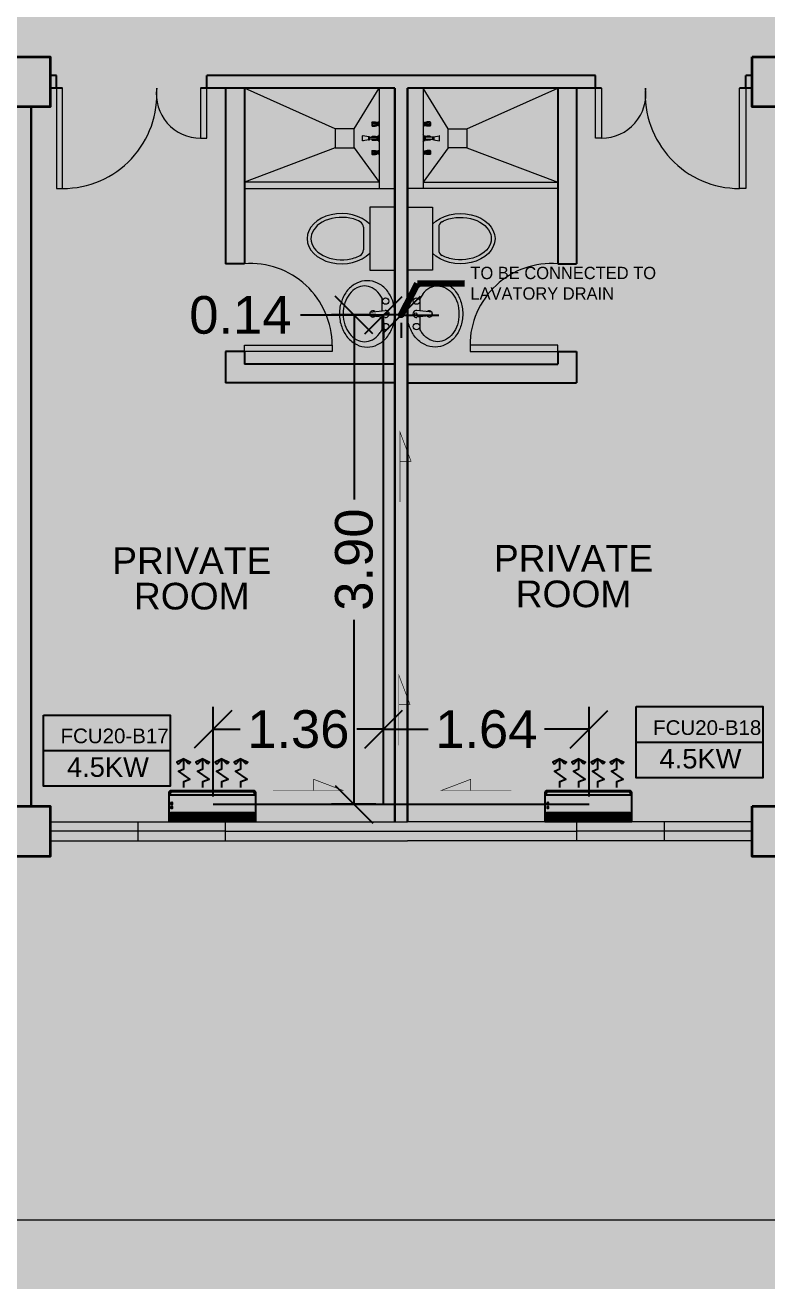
# Model space of a CAD drawing. Header units: millimetres. Extents: x -60 to 576, y -39 to 287.
# Drawn here: x 262.04 to 267.96, y 100.2 to 110.21 of the extents above; entities that cross this region are included whole.
import ezdxf

# ---------------------------------------------------------------- set-up
doc = ezdxf.new("R2010")
doc.units = ezdxf.units.MM
doc.header["$MEASUREMENT"] = 0
for name, color, linetype in [('AIR', 7, 'Continuous'), ('AIR-00', 7, 'Continuous'), ('AIR-02', 7, 'Continuous'), ('AIR-03', 7, 'Continuous'), ('DRAIN PIPE', 7, 'Continuous'), ('fcu drain', 7, 'Continuous'), ('label', 7, 'Continuous'), ('Legends', 7, 'Continuous'), ('M-AC-TEXT', 7, 'Continuous')]:
    doc.layers.add(name, color=color, linetype=linetype)
doc.styles.add('ar-dim-axis', font='romans.shx', dxfattribs={"width": 0.8})
doc.styles.add('OIP FONT', font='GOTHIC.TTF', dxfattribs={"height": 150})
doc.styles.get("Standard").update_dxf_attribs({"font": 'arial.ttf'})
doc.styles.add('SWISSLT175', font='swissl.ttf', dxfattribs={"height": 0.175})
doc.dimstyles.new('ar-dim-axis', dxfattribs={"dimtxt": 350, "dimasz": 250, "dimexe": 75, "dimexo": 75, "dimgap": 200, "dimtad": 1, "dimdec": 0, "dimzin": 12, "dimdsep": 46, "dimtxsty": 'ar-dim-axis', "dimblk": 'ARCHTICK', "dimcen": 120, "dimclrd": 11, "dimclre": 8, "dimclrt": 4, "dimadec": 0, "dimazin": 3, "dimtm": 1, "dimtfac": 1, "dimtdec": 0, "dimtix": 1, "dimtmove": 2, "dimatfit": 3, "dimldrblk": 'ARCHTICK', "dimfxl": 1, "dimtolj": 1, "dimtzin": 0, "dimarcsym": 1})
doc.dimstyles.new('Copy of dimension', dxfattribs={"dimtxt": 0.3, "dimasz": 0.3, "dimexe": 0.18, "dimexo": 0.0625, "dimgap": 0.09, "dimtad": 0, "dimzin": 0, "dimdsep": 46, "dimtxsty": 'Standard', "dimblk": 'OBLIQUE', "dimcen": 0.09, "dimclrd": 256, "dimclre": 256, "dimclrt": 256, "dimadec": 0, "dimazin": 0, "dimtfac": 1, "dimtofl": 0, "dimtmove": 0, "dimatfit": 3, "dimldrblk": 'OBLIQUE', "dimfxl": 1, "dimtolj": 1, "dimtzin": 0, "dimarcsym": 0})

# ---------------------------------------------------------------- blocks, each defined once
blk = doc.blocks.new('_ARCHTICK')
at = {"color": 0, "linetype": 'ByBlock', "const_width": 0.15}
blk.add_lwpolyline([(-0.5, -0.5), (0.5, 0.5)], dxfattribs=at)
blk = doc.blocks.new('CARRIER-S30-32 (FCD)')
at = {"layer": 'AIR-00'}
for p, q in [((0.825, -0.05), (-0.825, -0.05)), ((0.825, -0.075), (-0.825, -0.075)), ((0.825, -0.1), (-0.825, -0.1)), ((0.825, -0.125), (-0.825, -0.125)), ((0.825, -0.15), (-0.825, -0.15)), ((-0.6, -0.025), (-0.6, -0.175)), ((-0.4, -0.025), (-0.4, -0.175)), ((-0.2, -0.025), (-0.2, -0.175)), ((0, -0.025), (0, -0.175)), ((0.2, -0.025), (0.2, -0.175)), ((0.4, -0.025), (0.4, -0.175)), ((0.6, -0.025), (0.6, -0.175))]:
    blk.add_line(p, q, dxfattribs=at)
for points in [[(-0.825, -0.025), (0.825, -0.025), (0.825, -0.175), (-0.825, -0.175)], [(-0.664, -1.134), (-0.562, -1.239), (-0.697, -1.177)], [(-0.461, -1.134), (-0.562, -1.239), (-0.428, -1.177)], [(-0.289, -1.134), (-0.188, -1.239), (-0.322, -1.177)], [(-0.086, -1.134), (-0.188, -1.239), (-0.053, -1.177)], [(0.086, -1.134), (0.187, -1.239), (0.053, -1.177)], [(0.289, -1.134), (0.187, -1.239), (0.322, -1.177)], [(0.461, -1.134), (0.562, -1.239), (0.428, -1.177)], [(0.664, -1.134), (0.562, -1.239), (0.697, -1.177)]]:
    blk.add_lwpolyline(points, close=True, dxfattribs=at)
blk.add_lwpolyline([(-0.8, -0.595), (0.8, -0.595, 0.414214), (0.825, -0.57), (0.825, -0.525), (-0.825, -0.525), (-0.825, -0.57, 0.414214)], format="xyb", close=True, dxfattribs=at)
for points in [[(-0.562, -0.678), (-0.562, -0.794), (-0.44, -0.843), (-0.667, -0.996), (-0.562, -1.044), (-0.562, -1.239)], [(-0.188, -0.678), (-0.188, -0.794), (-0.065, -0.843), (-0.292, -0.996), (-0.188, -1.044), (-0.188, -1.239)], [(0.187, -0.678), (0.187, -0.794), (0.31, -0.843), (0.083, -0.996), (0.187, -1.044), (0.187, -1.239)], [(0.562, -0.678), (0.562, -0.794), (0.685, -0.843), (0.458, -0.996), (0.562, -1.044), (0.562, -1.239)]]:
    blk.add_lwpolyline(points, dxfattribs=at)
at = {"layer": 'AIR-02'}
for centre in [(-0.8, -0.285), (-0.8, -0.36)]:
    blk.add_circle(centre, 0.0187, dxfattribs=at)
at = {"layer": 'AIR-03'}
blk.add_lwpolyline([(-0.8, -0.62), (0.8, -0.62, 0.414214), (0.85, -0.57), (0.85, 0), (-0.85, 0), (-0.85, -0.57, 0.414214)], format="xyb", close=True, dxfattribs=at)
blk = doc.blocks.new('_Oblique')
at = {"color": 0, "linetype": 'ByBlock', "lineweight": -2}
blk.add_line((-0.5, -0.5), (0.5, 0.5), dxfattribs=at)
blk = doc.blocks.new('*D256')
at = {"lineweight": -2, "transparency": 16777216}
for p, q in [((263.538, 104.065), (263.538, 104.78)), ((264.898, 104.065), (264.898, 104.78)), ((263.538, 104.6), (263.753, 104.6)), ((264.898, 104.6), (264.684, 104.6))]:
    blk.add_line(p, q, dxfattribs=at)
at = {"layer": 'Defpoints', "color": 0, "transparency": 16777216}
for p in [(264.898, 104.6), (263.538, 104.002), (264.898, 104.002)]:
    blk.add_point(p, dxfattribs=at)
at = {"lineweight": -2, "transparency": 16777216, "xscale": 0.3, "yscale": 0.3, "zscale": 0.3, "rotation": 180}
blk.add_blockref('_Oblique', (263.538, 104.6), dxfattribs=at)
at = {"lineweight": -2, "transparency": 16777216, "xscale": 0.3, "yscale": 0.3, "zscale": 0.3}
blk.add_blockref('_Oblique', (264.898, 104.6), dxfattribs=at)
at = {"transparency": 16777216, "insert": (264.218, 104.6), "char_height": 0.3, "attachment_point": 5}
blk.add_mtext('\\A1;1.36', dxfattribs=at)
blk = doc.blocks.new('*D257')
at = {"lineweight": -2, "transparency": 16777216}
for p, q in [((264.898, 104.065), (264.898, 104.78)), ((266.538, 104.065), (266.538, 104.78)), ((264.898, 104.6), (265.253, 104.6)), ((266.538, 104.6), (266.183, 104.6))]:
    blk.add_line(p, q, dxfattribs=at)
at = {"layer": 'Defpoints', "color": 0, "transparency": 16777216}
for p in [(266.538, 104.6), (264.898, 104.002), (266.538, 104.002)]:
    blk.add_point(p, dxfattribs=at)
at = {"lineweight": -2, "transparency": 16777216, "xscale": 0.3, "yscale": 0.3, "zscale": 0.3, "rotation": 180}
blk.add_blockref('_Oblique', (264.898, 104.6), dxfattribs=at)
at = {"lineweight": -2, "transparency": 16777216, "xscale": 0.3, "yscale": 0.3, "zscale": 0.3}
blk.add_blockref('_Oblique', (266.538, 104.6), dxfattribs=at)
at = {"transparency": 16777216, "insert": (265.718, 104.6), "char_height": 0.3, "attachment_point": 5}
blk.add_mtext('\\A1;1.64', dxfattribs=at)
blk = doc.blocks.new('*D258')
at = {"lineweight": -2, "transparency": 16777216}
for p, q in [((264.836, 107.904), (264.483, 107.904)), ((264.663, 107.904), (264.663, 106.432)), ((264.663, 104.002), (264.663, 105.474)), ((264.836, 104.002), (264.483, 104.002))]:
    blk.add_line(p, q, dxfattribs=at)
at = {"layer": 'Defpoints', "color": 0, "transparency": 16777216}
for p in [(264.663, 107.904), (264.898, 107.904), (264.898, 104.002)]:
    blk.add_point(p, dxfattribs=at)
at = {"lineweight": -2, "transparency": 16777216, "xscale": 0.3, "yscale": 0.3, "zscale": 0.3}
for p, rotation in [((264.663, 107.904), 90), ((264.663, 104.002), 270)]:
    blk.add_blockref('_Oblique', p, dxfattribs=dict(at, rotation=rotation))
at = {"transparency": 16777216, "insert": (264.663, 105.953), "char_height": 0.3, "attachment_point": 5, "rotation": 90}
blk.add_mtext('\\A1;3.90', dxfattribs=at)
blk = doc.blocks.new('*D259')
at = {"lineweight": -2, "transparency": 16777216}
for p, q in [((264.898, 107.902), (264.235, 107.902)), ((264.898, 107.841), (264.898, 107.722)), ((265.039, 107.902), (265.339, 107.902)), ((265.039, 107.841), (265.039, 107.722))]:
    blk.add_line(p, q, dxfattribs=at)
at = {"layer": 'Defpoints', "color": 0, "transparency": 16777216}
for p in [(264.898, 107.904), (265.039, 107.904), (265.039, 107.902)]:
    blk.add_point(p, dxfattribs=at)
at = {"lineweight": -2, "transparency": 16777216, "xscale": 0.3, "yscale": 0.3, "zscale": 0.3}
blk.add_blockref('_Oblique', (264.898, 107.902), dxfattribs=at)
at = {"lineweight": -2, "transparency": 16777216, "xscale": 0.3, "yscale": 0.3, "zscale": 0.3, "rotation": 180}
blk.add_blockref('_Oblique', (265.039, 107.902), dxfattribs=at)
at = {"transparency": 16777216, "insert": (263.756, 107.902), "char_height": 0.3, "attachment_point": 5}
blk.add_mtext('\\A1;0.14', dxfattribs=at)

msp = doc.modelspace()

# ---------------------------------------------------------------- linework, layer by layer
at = {"color": 8, "lineweight": 25}
for p, q in [((262.288, 109.812), (262.238, 109.812)), ((262.288, 109.712), (262.288, 109.812)), ((265.088, 109.812), (263.488, 109.812)), ((263.488, 109.712), (263.488, 109.812)), ((266.588, 109.812), (264.988, 109.812)), ((266.588, 109.712), (266.588, 109.812)), ((267.838, 109.812), (267.788, 109.812)), ((267.788, 109.712), (267.788, 109.812)), ((262.338, 109.712), (262.238, 109.712)), ((264.988, 109.712), (263.438, 109.712)), ((264.988, 103.862), (264.988, 109.712)), ((264.988, 109.712), (264.988, 103.862)), ((265.088, 103.862), (265.088, 109.712)), ((265.088, 109.712), (265.088, 103.862)), ((266.638, 109.712), (265.088, 109.712)), ((267.838, 109.712), (267.738, 109.712)), ((262.088, 103.987), (262.088, 109.562)), ((262.088, 109.562), (262.088, 103.987))]:
    msp.add_line(p, q, dxfattribs=at)
at = {"color": 8, "lineweight": 25, "ltscale": 0.3}
for p, q in [((263.638, 109.712), (263.638, 108.312)), ((263.788, 109.712), (263.788, 108.312)), ((266.288, 109.712), (266.288, 108.312)), ((266.438, 109.712), (266.438, 108.312)), ((263.788, 108.312), (263.638, 108.312)), ((266.288, 108.312), (266.438, 108.312)), ((263.638, 107.612), (263.638, 107.362)), ((263.788, 107.612), (263.638, 107.612)), ((263.788, 107.612), (263.788, 107.512)), ((266.288, 107.612), (266.288, 107.512)), ((266.288, 107.612), (266.438, 107.612)), ((266.438, 107.612), (266.438, 107.362)), ((264.988, 107.512), (263.788, 107.512)), ((265.088, 107.512), (266.288, 107.512)), ((264.988, 107.362), (263.638, 107.362)), ((265.088, 107.362), (266.438, 107.362))]:
    msp.add_line(p, q, dxfattribs=at)
at = {"color": 8, "lineweight": 9, "ltscale": 0.3}
for p, q in [((264.513, 109.387), (263.788, 109.712)), ((264.663, 109.387), (264.863, 109.712)), ((265.413, 109.387), (265.213, 109.712)), ((265.563, 109.387), (266.288, 109.712)), ((264.513, 109.237), (263.788, 108.962)), ((264.663, 109.237), (264.863, 108.962)), ((265.413, 109.237), (265.213, 108.962)), ((265.563, 109.237), (266.288, 108.962))]:
    msp.add_line(p, q, dxfattribs=at)
at = {"color": 8, "lineweight": 9}
for p, q in [((264.863, 109.712), (264.863, 108.912)), ((265.213, 109.712), (265.213, 108.912)), ((264.805, 109.439), (264.805, 109.413)), ((264.805, 109.439), (264.806, 109.439)), ((264.806, 109.439), (264.808, 109.443)), ((264.806, 109.439), (264.806, 109.413)), ((264.808, 109.443), (264.808, 109.409)), ((264.808, 109.443), (264.83, 109.443)), ((264.817, 109.439), (264.829, 109.439)), ((264.83, 109.443), (264.834, 109.441)), ((264.83, 109.439), (264.83, 109.432)), ((264.836, 109.44), (264.842, 109.44)), ((264.842, 109.44), (264.844, 109.439)), ((264.842, 109.44), (264.842, 109.412)), ((264.844, 109.439), (264.844, 109.413)), ((264.856, 109.437), (264.844, 109.437)), ((264.863, 109.443), (264.856, 109.44)), ((264.856, 109.44), (264.856, 109.412)), ((264.863, 109.443), (264.863, 109.409)), ((264.863, 109.443), (264.863, 109.409)), ((264.863, 109.443), (264.863, 109.443)), ((265.213, 109.443), (265.213, 109.409)), ((265.214, 109.443), (265.213, 109.443)), ((265.214, 109.443), (265.214, 109.409)), ((265.214, 109.443), (265.221, 109.44)), ((265.221, 109.44), (265.221, 109.412)), ((265.221, 109.437), (265.233, 109.437)), ((265.235, 109.44), (265.233, 109.439)), ((265.233, 109.439), (265.233, 109.413)), ((265.235, 109.44), (265.235, 109.412)), ((265.241, 109.44), (265.235, 109.44)), ((265.247, 109.443), (265.243, 109.441)), ((265.269, 109.443), (265.247, 109.443)), ((265.247, 109.439), (265.247, 109.432)), ((265.26, 109.439), (265.248, 109.439)), ((265.269, 109.443), (265.269, 109.409)), ((265.27, 109.439), (265.269, 109.443)), ((265.27, 109.439), (265.27, 109.413)), ((265.272, 109.439), (265.27, 109.439)), ((265.272, 109.439), (265.272, 109.413)), ((264.778, 109.325), (264.736, 109.333)), ((264.805, 109.413), (264.806, 109.413)), ((264.806, 109.413), (264.808, 109.409)), ((264.808, 109.409), (264.83, 109.409)), ((264.817, 109.432), (264.829, 109.432)), ((264.817, 109.42), (264.829, 109.42)), ((264.817, 109.413), (264.829, 109.413)), ((264.83, 109.413), (264.83, 109.42)), ((264.83, 109.409), (264.834, 109.412)), ((264.836, 109.412), (264.842, 109.412)), ((264.842, 109.412), (264.844, 109.413)), ((264.856, 109.415), (264.844, 109.415)), ((264.863, 109.409), (264.856, 109.412)), ((264.857, 109.33), (264.863, 109.341)), ((264.863, 109.409), (264.863, 109.409)), ((264.863, 109.341), (264.863, 109.283)), ((265.214, 109.409), (265.213, 109.409)), ((265.219, 109.33), (265.213, 109.341)), ((265.213, 109.341), (265.213, 109.283)), ((265.214, 109.409), (265.221, 109.412)), ((265.221, 109.415), (265.233, 109.415)), ((265.235, 109.412), (265.233, 109.413)), ((265.241, 109.412), (265.235, 109.412)), ((265.247, 109.409), (265.243, 109.412)), ((265.247, 109.413), (265.247, 109.42)), ((265.269, 109.409), (265.247, 109.409)), ((265.26, 109.432), (265.248, 109.432)), ((265.26, 109.42), (265.248, 109.42)), ((265.26, 109.413), (265.248, 109.413)), ((265.27, 109.413), (265.269, 109.409)), ((265.272, 109.413), (265.27, 109.413)), ((265.299, 109.325), (265.341, 109.333)), ((264.731, 109.293), (264.731, 109.332)), ((264.778, 109.3), (264.736, 109.292)), ((264.785, 109.325), (264.778, 109.325)), ((264.778, 109.325), (264.778, 109.3)), ((264.778, 109.325), (264.778, 109.3)), ((264.778, 109.3), (264.785, 109.3)), ((264.785, 109.3), (264.785, 109.325)), ((264.785, 109.32), (264.848, 109.32)), ((264.848, 109.305), (264.785, 109.305)), ((264.805, 109.325), (264.805, 109.32)), ((264.805, 109.325), (264.806, 109.325)), ((264.805, 109.305), (264.805, 109.299)), ((264.805, 109.299), (264.806, 109.299)), ((264.806, 109.325), (264.808, 109.329)), ((264.806, 109.325), (264.806, 109.32)), ((264.806, 109.305), (264.806, 109.299)), ((264.806, 109.299), (264.808, 109.296)), ((264.808, 109.329), (264.808, 109.32)), ((264.808, 109.329), (264.83, 109.329)), ((264.808, 109.305), (264.808, 109.296)), ((264.808, 109.296), (264.83, 109.296)), ((264.817, 109.325), (264.829, 109.325)), ((264.817, 109.299), (264.829, 109.299)), ((264.83, 109.329), (264.834, 109.327)), ((264.83, 109.326), (264.83, 109.32)), ((264.83, 109.299), (264.83, 109.305)), ((264.83, 109.296), (264.834, 109.298)), ((264.836, 109.326), (264.842, 109.326)), ((264.836, 109.298), (264.842, 109.298)), ((264.842, 109.326), (264.842, 109.32)), ((264.842, 109.326), (264.844, 109.326)), ((264.842, 109.305), (264.842, 109.298)), ((264.842, 109.298), (264.844, 109.299)), ((264.844, 109.326), (264.844, 109.32)), ((264.848, 109.324), (264.844, 109.324)), ((264.844, 109.305), (264.844, 109.299)), ((264.848, 109.301), (264.844, 109.301)), ((264.848, 109.295), (264.848, 109.33)), ((264.848, 109.33), (264.857, 109.33)), ((264.848, 109.32), (264.848, 109.305)), ((264.857, 109.295), (264.848, 109.295)), ((264.857, 109.295), (264.857, 109.33)), ((264.857, 109.33), (264.857, 109.295)), ((264.863, 109.283), (264.857, 109.295)), ((265.213, 109.283), (265.219, 109.295)), ((265.219, 109.295), (265.219, 109.33)), ((265.229, 109.33), (265.219, 109.33)), ((265.219, 109.33), (265.219, 109.295)), ((265.219, 109.295), (265.229, 109.295)), ((265.229, 109.295), (265.229, 109.33)), ((265.229, 109.324), (265.233, 109.324)), ((265.291, 109.32), (265.229, 109.32)), ((265.229, 109.32), (265.229, 109.305)), ((265.229, 109.305), (265.291, 109.305)), ((265.229, 109.301), (265.233, 109.301)), ((265.233, 109.326), (265.233, 109.32)), ((265.235, 109.326), (265.233, 109.326)), ((265.233, 109.305), (265.233, 109.299)), ((265.235, 109.298), (265.233, 109.299)), ((265.235, 109.326), (265.235, 109.32)), ((265.241, 109.326), (265.235, 109.326)), ((265.235, 109.305), (265.235, 109.298)), ((265.241, 109.298), (265.235, 109.298)), ((265.247, 109.329), (265.243, 109.327)), ((265.247, 109.296), (265.243, 109.298)), ((265.269, 109.329), (265.247, 109.329)), ((265.247, 109.326), (265.247, 109.32)), ((265.247, 109.299), (265.247, 109.305)), ((265.269, 109.296), (265.247, 109.296)), ((265.26, 109.325), (265.248, 109.325)), ((265.26, 109.299), (265.248, 109.299)), ((265.269, 109.329), (265.269, 109.32)), ((265.27, 109.325), (265.269, 109.329)), ((265.269, 109.305), (265.269, 109.296)), ((265.27, 109.299), (265.269, 109.296)), ((265.27, 109.325), (265.27, 109.32)), ((265.272, 109.325), (265.27, 109.325)), ((265.27, 109.305), (265.27, 109.299)), ((265.272, 109.299), (265.27, 109.299)), ((265.272, 109.325), (265.272, 109.32)), ((265.272, 109.305), (265.272, 109.299)), ((265.291, 109.325), (265.299, 109.325)), ((265.291, 109.3), (265.291, 109.325)), ((265.299, 109.3), (265.291, 109.3)), ((265.299, 109.325), (265.299, 109.3)), ((265.299, 109.325), (265.299, 109.3)), ((265.299, 109.3), (265.341, 109.292)), ((265.345, 109.293), (265.345, 109.332)), ((264.805, 109.212), (264.806, 109.212)), ((264.805, 109.212), (264.805, 109.186)), ((264.805, 109.186), (264.806, 109.186)), ((264.806, 109.212), (264.808, 109.215)), ((264.806, 109.212), (264.806, 109.186)), ((264.806, 109.186), (264.808, 109.182)), ((264.808, 109.215), (264.83, 109.215)), ((264.808, 109.215), (264.808, 109.182)), ((264.808, 109.182), (264.83, 109.182)), ((264.817, 109.212), (264.829, 109.212)), ((264.817, 109.205), (264.829, 109.205)), ((264.817, 109.193), (264.829, 109.193)), ((264.817, 109.186), (264.829, 109.186)), ((264.83, 109.215), (264.834, 109.213)), ((264.83, 109.212), (264.83, 109.205)), ((264.83, 109.186), (264.83, 109.193)), ((264.83, 109.182), (264.834, 109.184)), ((264.836, 109.213), (264.842, 109.213)), ((264.836, 109.185), (264.842, 109.185)), ((264.842, 109.213), (264.842, 109.185)), ((264.842, 109.213), (264.844, 109.212)), ((264.842, 109.185), (264.844, 109.186)), ((264.844, 109.212), (264.844, 109.186)), ((264.856, 109.21), (264.844, 109.21)), ((264.856, 109.187), (264.844, 109.187)), ((264.862, 109.216), (264.856, 109.212)), ((264.856, 109.212), (264.856, 109.185)), ((264.862, 109.182), (264.856, 109.185)), ((264.862, 109.216), (264.863, 109.216)), ((264.862, 109.216), (264.862, 109.182)), ((264.862, 109.182), (264.863, 109.182)), ((264.863, 109.216), (264.863, 109.182)), ((265.214, 109.216), (265.213, 109.216)), ((265.213, 109.216), (265.213, 109.182)), ((265.214, 109.182), (265.213, 109.182)), ((265.214, 109.216), (265.221, 109.212)), ((265.214, 109.216), (265.214, 109.182)), ((265.214, 109.182), (265.221, 109.185)), ((265.221, 109.212), (265.221, 109.185)), ((265.221, 109.21), (265.233, 109.21)), ((265.221, 109.187), (265.233, 109.187)), ((265.235, 109.213), (265.233, 109.212)), ((265.233, 109.212), (265.233, 109.186)), ((265.235, 109.185), (265.233, 109.186)), ((265.241, 109.213), (265.235, 109.213)), ((265.235, 109.213), (265.235, 109.185)), ((265.241, 109.185), (265.235, 109.185)), ((265.247, 109.215), (265.243, 109.213)), ((265.247, 109.182), (265.243, 109.184)), ((265.269, 109.215), (265.247, 109.215)), ((265.247, 109.212), (265.247, 109.205)), ((265.247, 109.186), (265.247, 109.193)), ((265.269, 109.182), (265.247, 109.182)), ((265.26, 109.212), (265.248, 109.212)), ((265.26, 109.205), (265.248, 109.205)), ((265.26, 109.193), (265.248, 109.193)), ((265.26, 109.186), (265.248, 109.186)), ((265.27, 109.212), (265.269, 109.215)), ((265.269, 109.215), (265.269, 109.182)), ((265.27, 109.186), (265.269, 109.182)), ((265.272, 109.212), (265.27, 109.212)), ((265.27, 109.212), (265.27, 109.186)), ((265.272, 109.186), (265.27, 109.186)), ((265.272, 109.212), (265.272, 109.186)), ((264.988, 108.762), (264.788, 108.762)), ((264.788, 108.762), (264.788, 108.262)), ((264.988, 108.262), (264.988, 108.762)), ((265.088, 108.762), (265.288, 108.762)), ((265.088, 108.262), (265.088, 108.762)), ((265.288, 108.762), (265.288, 108.262)), ((264.738, 108.603), (264.738, 108.422)), ((265.338, 108.603), (265.338, 108.422)), ((264.788, 108.262), (264.988, 108.262)), ((265.288, 108.262), (265.088, 108.262)), ((264.886, 107.937), (264.886, 108.039)), ((265.19, 107.937), (265.19, 108.039)), ((264.79, 107.927), (264.912, 107.94)), ((265.088, 107.962), (265.088, 105.862)), ((265.286, 107.927), (265.164, 107.94)), ((264.79, 107.898), (264.912, 107.885)), ((265.286, 107.898), (265.164, 107.885)), ((262.238, 103.862), (264.988, 103.862)), ((262.238, 103.862), (262.238, 103.712)), ((262.938, 103.862), (262.938, 103.712)), ((263.638, 103.712), (263.638, 103.862)), ((264.988, 103.862), (265.088, 103.862)), ((267.838, 103.862), (265.088, 103.862)), ((266.438, 103.862), (266.438, 103.712)), ((267.138, 103.862), (267.138, 103.712)), ((267.838, 103.712), (267.838, 103.862)), ((263.638, 103.787), (262.238, 103.787)), ((263.638, 103.787), (266.438, 103.787)), ((267.838, 103.787), (266.438, 103.787)), ((262.238, 103.712), (265.088, 103.712)), ((267.838, 103.712), (265.088, 103.712)), ((271.588, 100.687), (256.263, 100.687))]:
    msp.add_line(p, q, dxfattribs=at)
at = {"color": 8, "lineweight": 35}
for points in [[(261.838, 109.962), (262.238, 109.962), (262.238, 109.562), (261.838, 109.562)], [(267.838, 109.962), (268.238, 109.962), (268.238, 109.562), (267.838, 109.562)], [(261.838, 103.987), (262.238, 103.987), (262.238, 103.587), (261.838, 103.587)], [(267.838, 103.987), (268.238, 103.987), (268.238, 103.587), (267.838, 103.587)]]:
    msp.add_lwpolyline(points, close=True, dxfattribs=at)
at = {"color": 8, "lineweight": 13, "ltscale": 0.03}
for points in [[(262.338, 109.712), (262.288, 109.712), (262.288, 108.912), (262.338, 108.912)], [(263.488, 109.712), (263.438, 109.712), (263.438, 109.312), (263.488, 109.312)], [(266.588, 109.712), (266.638, 109.712), (266.638, 109.312), (266.588, 109.312)], [(267.738, 109.712), (267.788, 109.712), (267.788, 108.912), (267.738, 108.912)], [(263.788, 107.612), (263.788, 107.662), (264.488, 107.662), (264.488, 107.612)], [(266.288, 107.612), (266.288, 107.662), (265.588, 107.662), (265.588, 107.612)]]:
    msp.add_lwpolyline(points, close=True, dxfattribs=at)
at = {"color": 8, "lineweight": 9, "ltscale": 0.03}
for points in [[(264.663, 109.237), (264.663, 109.387), (264.513, 109.387), (264.513, 109.237)], [(265.413, 109.237), (265.413, 109.387), (265.563, 109.387), (265.563, 109.237)]]:
    msp.add_lwpolyline(points, close=True, dxfattribs=at)
at = {"color": 8, "lineweight": 9, "ltscale": 0.3}
for points in [[(264.863, 108.962), (263.788, 108.962), (263.788, 108.912), (264.988, 108.912), (264.988, 108.912)], [(265.213, 108.962), (266.288, 108.962), (266.288, 108.912), (265.088, 108.912), (265.088, 108.912)]]:
    msp.add_lwpolyline(points, dxfattribs=at)
at = {"color": 8, "lineweight": 9}
for points in [[(264.767, 108.177, 0.11576), (264.685, 108.158, 0.104047), (264.611, 108.1, 0.090875), (264.564, 108.016, 0.083344), (264.546, 107.912, 0.083344), (264.564, 107.809, 0.090875), (264.611, 107.725, 0.104047), (264.685, 107.667, 0.11576), (264.767, 107.647, 0.11576), (264.85, 107.667, 0.104047), (264.924, 107.725, 0.090875), (264.971, 107.809, 0.083344), (264.988, 107.912, 0.083344), (264.971, 108.016, 0.090875), (264.924, 108.1, 0.104047), (264.85, 108.158, 0.11576)], [(265.309, 108.177, -0.11576), (265.392, 108.158, -0.104047), (265.466, 108.1, -0.090875), (265.513, 108.016, -0.083344), (265.53, 107.912, -0.083344), (265.513, 107.809, -0.090875), (265.466, 107.725, -0.104047), (265.392, 107.667, -0.11576), (265.309, 107.647, -0.11576), (265.227, 107.667, -0.104047), (265.153, 107.725, -0.090875), (265.106, 107.809, -0.083344), (265.088, 107.912, -0.083344), (265.106, 108.016, -0.090875), (265.153, 108.1, -0.104047), (265.227, 108.158, -0.11576)]]:
    msp.add_lwpolyline(points, format="xyb", close=True, dxfattribs=at)
for points in [[(264.746, 108.135, 0.124838), (264.684, 108.119, 0.105788), (264.626, 108.07, 0.086697), (264.59, 108, 0.076776), (264.576, 107.912, 0.076776), (264.59, 107.825, 0.086697), (264.626, 107.755, 0.105788), (264.684, 107.706, 0.124838), (264.746, 107.69, 0.124838), (264.809, 107.706, 0.105788), (264.866, 107.755, 0.040067), (264.886, 107.786), (264.886, 107.888, 0.040067)], [(265.33, 108.135, -0.124838), (265.393, 108.119, -0.105788), (265.45, 108.07, -0.086697), (265.487, 108, -0.076776), (265.5, 107.912, -0.076776), (265.487, 107.825, -0.086697), (265.45, 107.755, -0.105788), (265.393, 107.706, -0.124838), (265.33, 107.69, -0.124838), (265.268, 107.706, -0.105788), (265.21, 107.755, -0.040067), (265.19, 107.786), (265.19, 107.888, -0.040067)]]:
    msp.add_lwpolyline(points, format="xyb", dxfattribs=at)
for centre, radius in [((264.915, 108.014), 0.0255), ((265.161, 108.014), 0.0255), ((264.915, 107.811), 0.0255), ((264.922, 107.912), 0.0095), ((265.161, 107.811), 0.0255), ((265.155, 107.912), 0.0095)]:
    msp.add_circle(centre, radius, dxfattribs=at)
at = {"color": 8, "lineweight": 13, "ltscale": 0.03}
for centre, radius, start, end in [((262.338, 109.664), 0.752, 270, 3.6952), ((263.438, 109.666), 0.353, 172.3719, 270), ((266.638, 109.666), 0.353, 270, 7.6281), ((267.738, 109.664), 0.752, 176.3048, 270), ((263.836, 107.662), 0.652, 0, 94.2422), ((266.24, 107.662), 0.652, 85.7578, 180)]:
    msp.add_arc(centre, radius, start, end, dxfattribs=at)
at = {"color": 8, "lineweight": 9}
for centre, radius, start, end in [((264.688, 108.603), 0.05, 0, 61.8499), ((265.388, 108.603), 0.05, 118.1501, 180), ((264.688, 108.422), 0.05, 298.0084, 360), ((265.388, 108.422), 0.05, 180, 241.9916), ((264.746, 108.004), 0.131, 61.5364, 90), ((265.33, 108.004), 0.131, 90, 118.4636), ((264.722, 107.96), 0.181, 37.3815, 61.5364), ((264.685, 107.931), 0.228, 28.2037, 37.3815), ((265.392, 107.931), 0.228, 142.6185, 151.7963), ((265.354, 107.96), 0.181, 118.4636, 142.6185), ((264.813, 107.912), 0.025, 48.7978, 143.6932), ((264.915, 107.912), 0.028, 263.7545, 96.2455), ((265.161, 107.912), 0.028, 83.7545, 276.2455), ((265.263, 107.912), 0.025, 36.3068, 131.2022), ((264.813, 107.912), 0.025, 161.3793, 198.6207), ((264.884, 107.912), 0.0948, 171.2026, 188.7974), ((264.813, 107.912), 0.025, 216.3068, 311.2022), ((265.263, 107.912), 0.025, 228.7978, 323.6932), ((265.192, 107.912), 0.0948, 351.2026, 8.7974), ((265.263, 107.912), 0.025, 341.3793, 18.6207)]:
    msp.add_arc(centre, radius, start, end, dxfattribs=at)
for centre, major_axis, ratio, start_param, end_param in [((264.818, 109.452), (0.00896, 0.00896), 1, 3.15309, 3.864175), ((264.829, 109.443), (-0.00268, 0.00268), 1, 2.356082, 2.983721), ((264.823, 109.454), (-0.0118, 0.0118), 1, 2.876824, 3.009049), ((264.836, 109.444), (-0.00268, 0.00268), 1, 1.862141, 2.356082), ((264.812, 109.426), (0.00268, 0.00268), 1, 1.643677, 3.068487), ((264.818, 109.4), (-0.00896, 0.00896), 1, -0.722807, -0.011722), ((264.817, 109.422), (0.00738, 0.00738), 1, 0.858879, 1.643677), ((264.817, 109.43), (-0.00738, 0.00738), 1, 1.497691, 2.282489), ((264.829, 109.428), (0.00268, 0.00268), 1, 0.157647, 0.785286), ((264.829, 109.424), (0.00268, 0.00268), 1, 3.926878, 4.554518), ((264.829, 109.409), (-0.00268, 0.00268), 1, -1.41315, -0.785511), ((264.824, 109.421), (-0.00887, 0.00887), 1, 4.509022, 4.870036), ((264.824, 109.431), (-0.00887, 0.00887), 1, 2.983721, 3.344735), ((264.823, 109.398), (0.0118, 0.0118), 1, 0.132318, 0.264544), ((264.831, 109.426), (0.00268, 0.00268), 1, 4.915531, 6.079819), ((264.836, 109.408), (-0.00268, 0.00268), 1, -0.785511, -0.291569), ((265.342, 109.33), (-0.00268, -0.00268), 1, 2.92514, 4.295202), ((264.735, 109.295), (-0.00268, 0.00268), 1, 1.354119, 2.724181), ((264.818, 109.338), (0.00896, 0.00896), 1, 3.15309, 3.864175), ((264.818, 109.287), (0.00896, 0.00896), 1, 0.847989, 1.559075), ((264.829, 109.329), (0.00268, 0.00268), 1, 3.926878, 4.554518), ((264.829, 109.296), (0.00268, 0.00268), 1, 0.157647, 0.785286), ((264.823, 109.341), (-0.0118, 0.0118), 1, 2.876824, 3.009049), ((264.823, 109.284), (-0.0118, 0.0118), 1, -1.438478, -1.306252), ((264.836, 109.33), (0.00268, 0.00268), 1, 3.432937, 3.926878), ((264.836, 109.295), (0.00268, 0.00268), 1, 0.785286, 1.279227), ((264.812, 109.199), (0.00268, 0.00268), 1, 1.643677, 3.068487), ((264.818, 109.225), (0.00896, 0.00896), 1, 3.15309, 3.864175), ((264.818, 109.173), (-0.00896, 0.00896), 1, -0.722807, -0.011722), ((264.817, 109.194), (0.00738, 0.00738), 1, 0.858879, 1.643677), ((264.817, 109.203), (-0.00738, 0.00738), 1, 1.497691, 2.282489), ((264.829, 109.216), (-0.00268, 0.00268), 1, 2.356082, 2.983721), ((264.829, 109.201), (0.00268, 0.00268), 1, 0.157647, 0.785286), ((264.829, 109.197), (0.00268, 0.00268), 1, 3.926878, 4.554518), ((264.829, 109.182), (-0.00268, 0.00268), 1, -1.41315, -0.785511), ((264.823, 109.227), (0.0118, 0.0118), 1, 4.44762, 4.579846), ((264.824, 109.194), (-0.00887, 0.00887), 1, 4.509022, 4.870036), ((264.824, 109.204), (-0.00887, 0.00887), 1, 2.983721, 3.344735), ((264.823, 109.171), (0.0118, 0.0118), 1, 0.132318, 0.264544), ((264.836, 109.217), (-0.00268, 0.00268), 1, 1.862141, 2.356082), ((264.831, 109.199), (0.00268, 0.00268), 1, 4.915531, 6.079819), ((264.836, 109.181), (-0.00268, 0.00268), 1, -0.785511, -0.291569), ((264.563, 108.512), (0.275, 0), 0.727273, 0.612555, 5.670631)]:
    msp.add_ellipse(centre, major_axis=major_axis, ratio=ratio, start_param=start_param, end_param=end_param, dxfattribs=at)
at = {"color": 8, "lineweight": 9, "extrusion": (2.88216e-41, -4.99074e-41, -1)}
for centre, major_axis, start_param, end_param in [((265.241, 109.444), (0.00268, -0.00268), 0.291344, 0.785286), ((265.254, 109.454), (-0.0118, -0.0118), -0.264769, -0.132543), ((265.248, 109.443), (-0.00268, -0.00268), -0.785511, -0.157871), ((265.259, 109.452), (-0.00896, -0.00896), -1.559299, -0.848214), ((265.241, 109.408), (0.00268, -0.00268), 3.926878, 4.42082), ((265.253, 109.421), (-0.00887, -0.00887), 1.36743, 1.728443), ((265.246, 109.426), (-0.00268, -0.00268), 0.203142, 1.36743), ((265.253, 109.431), (0.00887, -0.00887), 1.412925, 1.773938), ((265.254, 109.398), (-0.0118, -0.0118), 1.703115, 1.83534), ((265.248, 109.428), (0.00268, -0.00268), 3.299239, 3.926878), ((265.248, 109.424), (0.00268, -0.00268), 0.785286, 1.412925), ((265.248, 109.409), (0.00268, -0.00268), 3.299239, 3.926878), ((265.259, 109.422), (0.00738, -0.00738), 4.000472, 4.78527), ((265.259, 109.43), (-0.00738, -0.00738), 4.639283, 5.424081), ((265.259, 109.4), (0.00896, -0.00896), 3.989582, 4.700667), ((265.264, 109.426), (0.00268, -0.00268), 4.78527, 6.21008), ((265.241, 109.33), (-0.00268, -0.00268), -1.279452, -0.785511), ((265.241, 109.295), (0.00268, -0.00268), 3.926878, 4.42082), ((265.254, 109.341), (0.0118, -0.0118), 1.306028, 1.438253), ((265.254, 109.284), (0.0118, -0.0118), 3.273911, 3.406137), ((265.248, 109.329), (-0.00268, -0.00268), -0.785511, -0.157871), ((265.248, 109.296), (0.00268, -0.00268), 3.299239, 3.926878), ((265.259, 109.338), (0.00896, -0.00896), 0.011497, 0.722582), ((265.259, 109.287), (-0.00896, -0.00896), 2.418785, 3.129871), ((265.342, 109.295), (0.00268, -0.00268), 6.066508, 7.43657), ((265.241, 109.217), (-0.00268, -0.00268), -1.279452, -0.785511), ((265.241, 109.181), (-0.00268, -0.00268), 2.356082, 2.850023), ((265.253, 109.194), (0.00887, -0.00887), 2.938226, 3.299239), ((265.246, 109.199), (-0.00268, -0.00268), 0.203142, 1.36743), ((265.253, 109.204), (-0.00887, -0.00887), -0.157871, 0.203142), ((265.254, 109.227), (-0.0118, -0.0118), -0.264769, -0.132543), ((265.254, 109.171), (-0.0118, -0.0118), 1.703115, 1.83534), ((265.248, 109.216), (0.00268, -0.00268), 0.785286, 1.412925), ((265.248, 109.201), (0.00268, -0.00268), 3.299239, 3.926878), ((265.248, 109.197), (0.00268, -0.00268), 0.785286, 1.412925), ((265.248, 109.182), (-0.00268, -0.00268), 1.728443, 2.356082), ((265.259, 109.225), (-0.00896, -0.00896), -1.559299, -0.848214), ((265.259, 109.194), (0.00738, -0.00738), 4.000472, 4.78527), ((265.259, 109.203), (0.00738, -0.00738), 6.21008, 6.994878), ((265.259, 109.173), (-0.00896, -0.00896), 2.418785, 3.129871), ((265.264, 109.199), (-0.00268, -0.00268), 3.214474, 4.639283)]:
    msp.add_ellipse(centre, major_axis=major_axis, ratio=1, start_param=start_param, end_param=end_param, dxfattribs=at)
at = {"color": 8, "lineweight": 9, "extrusion": (-2.88216e-41, -4.99074e-41, -1)}
msp.add_ellipse((264.735, 109.33), major_axis=(-0.00268, 0.00268), ratio=1, start_param=6.066732, end_param=7.436794, dxfattribs=at)
at = {"color": 8, "lineweight": 9, "extrusion": (0, 0, -1)}
msp.add_ellipse((265.513, 108.512), major_axis=(-0.275, 0), ratio=0.727273, start_param=0.612555, end_param=5.670631, dxfattribs=at)
at = {"color": 8, "lineweight": 9}
for points in [[(264.712, 108.647), (264.695, 108.656), (264.677, 108.663), (264.586, 108.69), (264.499, 108.685), (264.367, 108.627), (264.326, 108.577), (264.313, 108.479), (264.339, 108.427), (264.45, 108.353), (264.533, 108.335), (264.647, 108.351), (264.682, 108.362), (264.712, 108.378)], [(265.365, 108.647), (265.381, 108.656), (265.399, 108.663), (265.49, 108.69), (265.578, 108.685), (265.709, 108.627), (265.75, 108.577), (265.764, 108.479), (265.738, 108.427), (265.627, 108.353), (265.543, 108.335), (265.429, 108.351), (265.394, 108.362), (265.365, 108.378)]]:
    msp.add_open_spline(points, degree=3, knots=[0.937253, 0.937253, 0.937253, 0.937253, 1.185372, 1.185372, 2.113864, 2.113864, 3.042356, 3.042356, 3.970847, 3.970847, 4.899339, 4.899339, 5.346062, 5.346062, 5.346062, 5.346062], dxfattribs=at)
at = {"layer": 'DRAIN PIPE', "color": 7, "linetype": 'Continuous', "const_width": 0.005}
for points in [[(265.029, 106.411), (265.029, 106.971), (265.118, 106.736), (265.029, 106.736)], [(265.02, 104.473), (265.02, 105.033), (265.109, 104.798), (265.02, 104.798)], [(264.016, 104.112), (264.576, 104.112), (264.341, 104.201), (264.341, 104.112)], [(265.918, 104.112), (265.358, 104.112), (265.593, 104.201), (265.593, 104.112)]]:
    msp.add_lwpolyline(points, dxfattribs=at)
at = {"layer": 'DRAIN PIPE', "color": 2, "linetype": 'Continuous', "const_width": 0.005}
for points in [[(264.016, 104.112), (264.576, 104.112), (264.341, 104.201), (264.341, 104.112)], [(265.918, 104.112), (265.358, 104.112), (265.593, 104.201), (265.593, 104.112)]]:
    msp.add_lwpolyline(points, dxfattribs=at)
at = {"layer": 'fcu drain', "linetype": 'Continuous'}
for p, q in [((264.898, 104.002), (264.898, 107.904)), ((265.039, 107.904), (264.898, 107.904)), ((263.538, 104.002), (266.538, 104.002))]:
    msp.add_line(p, q, dxfattribs=at)
msp.add_circle((265.039, 107.904), 0.0183, dxfattribs=at)
at = {"layer": 'fcu drain', "color": 2, "linetype": 'Continuous'}
msp.add_circle((265.039, 107.904), 0.00904, dxfattribs=at)
at = {"layer": 'Legends', "linetype": 'Continuous', "lineweight": 25}
for p, q in [((262.185, 104.43), (263.197, 104.43)), ((266.913, 104.497), (267.925, 104.497))]:
    msp.add_line(p, q, dxfattribs=at)
at = {"layer": 'Legends'}
for points in [[(266.913, 104.781), (267.925, 104.781), (267.925, 104.213), (266.913, 104.213)], [(262.185, 104.714), (263.197, 104.714), (263.197, 104.146), (262.185, 104.146)]]:
    msp.add_lwpolyline(points, close=True, dxfattribs=at)

# ---------------------------------------------------------------- block references
at = {"layer": 'AIR', "xscale": -0.4053817101480872, "yscale": 0.4053817101480872, "zscale": 0.4053817101480872, "rotation": 180}
for p in [(263.532, 103.862), (266.532, 103.862)]:
    msp.add_blockref('CARRIER-S30-32 (FCD)', p, dxfattribs=at)

# ---------------------------------------------------------------- texts
at = {"layer": 'label', "color": 8, "lineweight": 9, "ltscale": 0.4, "char_height": 0.2125, "attachment_point": 5, "line_spacing_factor": 0.8, "style": 'SWISSLT175'}
for insert in [(263.368, 105.802), (266.414, 105.82)]:
    msp.add_mtext('PRIVATE ^JROOM', dxfattribs=dict(at, insert=insert))
at = {"layer": 'Legends', "linetype": 'Continuous', "lineweight": 25, "attachment_point": 1}
for s, width, insert, char_height in [('FCU20-B18', 0.44811, (267.049, 104.672), 0.117), ('FCU20-B17', 0.44811, (262.321, 104.606), 0.117), ('4.5KW', 0.23674, (267.1, 104.444), 0.156), ('4.5KW', 0.23674, (262.372, 104.377), 0.156)]:
    msp.add_mtext_dynamic_manual_height_columns(s, width=width, gutter_width=1.011, heights=[0], dxfattribs=dict(at, insert=insert, char_height=char_height))
at = {"layer": 'M-AC-TEXT', "insert": (265.591, 108.156), "char_height": 0.09822, "width": 1.56657, "attachment_point": 4, "style": 'OIP FONT'}
msp.add_mtext('TO BE CONNECTED TO LAVATORY DRAIN', dxfattribs=at)

# ---------------------------------------------------------------- dimensions: what is measured, and where the dimension line sits
dim = msp.add_linear_dim(base=(265.039, 107.902), p1=(264.898, 107.904), p2=(265.039, 107.904), dimstyle='Copy of dimension')
dim.commit()
dim.dimension.update_dxf_attribs({"geometry": '*D259', "text_midpoint": (263.756, 107.902), "dimtype": 160})
dim = msp.add_linear_dim(base=(264.663, 107.904), p1=(264.898, 104.002), p2=(264.898, 107.904), angle=90, dimstyle='Copy of dimension')
dim.commit()
dim.dimension.update_dxf_attribs({"geometry": '*D258', "text_midpoint": (264.663, 105.953)})
for base, p1, p2, picture, middle in [((264.898, 104.6), (263.538, 104.002), (264.898, 104.002), '*D256', (264.218, 104.6)), ((266.538, 104.6), (264.898, 104.002), (266.538, 104.002), '*D257', (265.718, 104.6))]:
    dim = msp.add_linear_dim(base=base, p1=p1, p2=p2, dimstyle='Copy of dimension')
    dim.commit()
    dim.dimension.update_dxf_attribs({"geometry": picture, "text_midpoint": middle})

# ---------------------------------------------------------------- leaders
at = {"layer": 'M-AC-TEXT', "annotation_type": 0, "has_hookline": 1, "text_width": 1.46}
for points, hookline_direction in [([(259.048, 107.921), (259.174, 108.169), (259.55, 108.17)], 0), ([(265.042, 107.907), (265.169, 108.155), (265.545, 108.156)], 0), ([(251.891, 106.794), (252.017, 107.042), (252.393, 107.043)], 0), ([(354.266, 106.345), (354.139, 106.593), (353.763, 106.594)], 1), ([(178.877, 105.216), (179.004, 105.464), (179.38, 105.465)], 0), ([(273.563, 104.762), (273.437, 105.01), (273.061, 105.011)], 1), ([(395.221, 100.371), (395.094, 100.619), (394.718, 100.62)], 1), ([(256.113, 138.209), (256.239, 137.961), (256.615, 137.962)], 0), ([(251.894, 135.502), (252.02, 135.254), (252.396, 135.256)], 0), ([(354.265, 135.03), (354.138, 134.782), (353.762, 134.783)], 1), ([(251.947, 129.352), (252.073, 129.104), (252.449, 129.105)], 0), ([(376.115, 126.041), (375.988, 125.793), (375.612, 125.794)], 1), ([(376.117, 115.276), (375.99, 115.028), (375.614, 115.029)], 1), ([(263.873, 114.479), (263.746, 114.231), (263.37, 114.232)], 1), ([(263.974, 114.479), (264.101, 114.231), (264.477, 114.232)], 0), ([(251.885, 106.727), (252.012, 106.479), (252.388, 106.48)], 0), ([(354.265, 106.272), (354.138, 106.024), (353.762, 106.025)], 1)]:
    msp.add_leader(points, dimstyle='ar-dim-axis', override={"dimtxt": 150, "dimasz": 150, "dimgap": 200, "dimtad": 0, "dimtih": 1, "dimtoh": 1, "dimtxsty": 'OIP FONT', "dimclrd": 256, "dimclre": 256, "dimclrt": 256, "dimfxl": 0.2, "dimfxlon": 1, "dimlwd": 65535, "dimlwe": 65535}, dxfattribs=dict(at, hookline_direction=hookline_direction))

doc.saveas('drawing.dxf')
